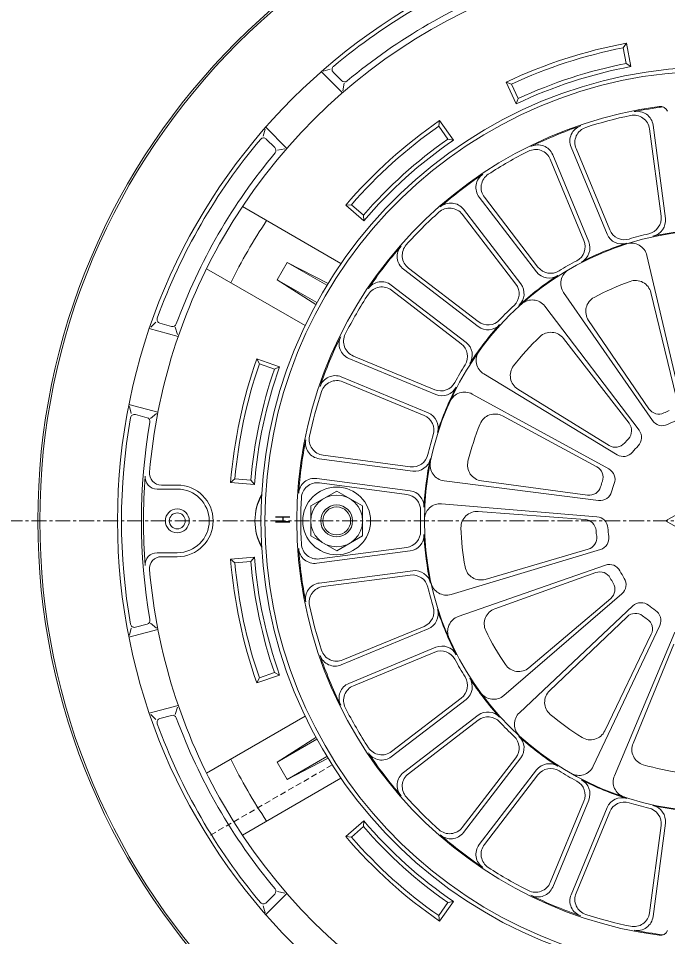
# Model space of a CAD drawing. Units: millimetres, scale not verified. Extents: x -1380 to 1380, y -955 to 955.
# Drawn here: x -625 to -462, y 120.5 to 351.1 of the extents above; entities that cross this region are included whole.
import ezdxf
from ezdxf.enums import TextEntityAlignment as Align

# ---------------------------------------------------------------- set-up
doc = ezdxf.new("R2010")
doc.units = ezdxf.units.MM
doc.header["$LTSCALE"] = 3
doc.linetypes.add('USER1', pattern=[2, 1.25, -0.25, 0.25, -0.25])
doc.linetypes.add('USER3', pattern=[0.75, 0.5, -0.25])
for name, color, linetype, lineweight in [('0-2_L-2', 7, 'Continuous', 18), ('0-4_L-5', 2, 'USER1', 18), ('0-5_L-3', 7, 'Continuous', 18), ('0-A_L-1a', 3, 'Continuous', 18), ('0-B_L-1b', 150, 'Continuous', 18)]:
    doc.layers.add(name, color=color, linetype=linetype, lineweight=lineweight)
doc.styles.add('ＭＳ ゴシック', font='')
doc.styles.get('ＭＳ ゴシック').set_extended_font_data('MS Gothic')

msp = doc.modelspace()

# ---------------------------------------------------------------- linework, layer by layer
at = {"layer": '0-2_L-2'}
msp.add_circle((-450.079, 224.897), 169.5, dxfattribs=at)
for start, end in [(0, 180), (180, 0)]:
    msp.add_arc((-450.079, 224.897), 170, start, end, dxfattribs=at)
at = {"layer": '0-4_L-5'}
msp.add_line((-197.93, 224.897), (-702.228, 224.897), dxfattribs=at)
at = {"layer": '0-5_L-3'}
msp.add_lwpolyline([(-551.579, 228.65), (-545.079, 232.402), (-538.579, 228.65), (-538.579, 221.144), (-545.079, 217.391), (-551.579, 221.144)], close=True, dxfattribs=at)
for radius in [8.5, 6.5, 4, 3.5]:
    msp.add_circle((-545.079, 224.897), radius, dxfattribs=at)
at = {"layer": '0-A_L-1a'}
for p, q in [((-463.683, 301.414), (-466.565, 323.305)), ((-462.596, 300.814), (-465.682, 324.259)), ((-477.198, 296.901), (-486.248, 318.749)), ((-476.557, 297.965), (-485.006, 318.364)), ((-481.818, 294.987), (-490.868, 316.835)), ((-483.024, 295.286), (-491.474, 315.685)), ((-494.91, 287.428), (-509.306, 306.19)), ((-494.566, 288.622), (-508.007, 306.139)), ((-498.877, 284.385), (-513.273, 303.146)), ((-500.119, 284.361), (-513.561, 301.878)), ((-467.216, 291.53), (-458.255, 253.457)), ((-509.544, 274.937), (-527.061, 288.378)), ((-509.567, 273.695), (-528.328, 288.091)), ((-512.611, 269.728), (-531.372, 284.124)), ((-513.805, 269.384), (-531.322, 282.825)), ((-488.131, 282.219), (-465.833, 250.083)), ((-459.853, 256.07), (-466.224, 282.218)), ((-492.837, 278.799), (-469.164, 247.663)), ((-466.706, 253.019), (-481.875, 275.25)), ((-471.688, 249.4), (-488.143, 270.696)), ((-520.17, 256.635), (-542.018, 265.685)), ((-520.469, 257.842), (-540.868, 266.291)), ((-522.083, 252.016), (-543.931, 261.066)), ((-508.156, 261.786), (-474.715, 241.498)), ((-523.147, 251.374), (-543.547, 259.824)), ((-511.065, 256.748), (-476.774, 237.932)), ((-476.707, 243.825), (-499.606, 257.964)), ((-479.786, 238.492), (-503.48, 251.255)), ((-525.996, 237.413), (-549.442, 240.5)), ((-526.597, 238.501), (-548.488, 241.383)), ((-526.649, 232.456), (-550.095, 235.543)), ((-527.511, 231.561), (-549.401, 234.443)), ((-518.139, 234.975), (-479.337, 230.042)), ((-482.103, 231.359), (-508.774, 234.961)), ((-518.747, 229.189), (-479.768, 225.947)), ((-482.747, 225.234), (-509.584, 227.256)), ((-526.649, 217.338), (-550.095, 214.251)), ((-527.511, 218.233), (-549.401, 215.351)), ((-516.354, 206.421), (-478.901, 217.697)), ((-481.963, 217.775), (-507.793, 210.218)), ((-525.996, 212.381), (-549.442, 209.294)), ((-514.556, 200.889), (-477.628, 213.781)), ((-526.597, 211.293), (-548.488, 208.411)), ((-480.06, 211.918), (-505.399, 202.849)), ((-503.11, 181.062), (-473.481, 206.597)), ((-476.31, 205.422), (-496.833, 188.012)), ((-499.217, 176.739), (-470.725, 203.537)), ((-472.189, 200.846), (-491.649, 182.255)), ((-523.147, 198.42), (-543.547, 189.97)), ((-480.696, 163.283), (-464.014, 198.661)), ((-522.083, 197.778), (-543.931, 188.728)), ((-466.121, 196.437), (-477.789, 172.185)), ((-475.381, 160.916), (-460.252, 196.986)), ((-460.495, 193.932), (-470.711, 169.034)), ((-520.17, 193.159), (-542.018, 184.109)), ((-520.469, 191.952), (-540.868, 183.503)), ((-512.611, 180.066), (-531.372, 165.67)), ((-513.805, 180.41), (-531.322, 166.969)), ((-509.567, 176.099), (-528.328, 161.703)), ((-509.544, 174.857), (-527.061, 161.416)), ((-500.119, 165.433), (-513.561, 147.916)), ((-498.877, 165.409), (-513.273, 146.648)), ((-494.91, 162.365), (-509.306, 143.604)), ((-494.566, 161.171), (-508.007, 143.654)), ((-483.024, 154.508), (-491.474, 134.109)), ((-481.818, 154.807), (-490.868, 132.958)), ((-477.198, 152.893), (-486.248, 131.045)), ((-476.557, 151.829), (-485.006, 131.43)), ((-463.683, 148.379), (-466.565, 126.489)), ((-462.596, 148.98), (-465.682, 125.534))]:
    msp.add_line(p, q, dxfattribs=at)
msp.add_lwpolyline([(-462.579, 224.897), (-450.079, 231.897), (-437.579, 224.897), (-450.079, 217.897)], close=True, dxfattribs=at)
msp.add_circle((-450.079, 224.897), 73, dxfattribs=at)
for centre, radius, start, end in [((-450.079, 224.897), 114, 93.07089, 266.92911), ((-450.079, 224.897), 113, 93.61565, 266.38435), ((-450.079, 224.897), 105, 97.68835, 262.31165), ((-450.079, 224.897), 104.759, 97.1633, 101.19874), ((-469.648, 323.737), 4, 7.5, 101.19874), ((-463.859, 326.971), 2, 23.26982, 97.68835), ((-450.079, 224.897), 104, 101.80122, 108.19878), ((-470.531, 322.783), 4, 7.5, 101.80122), ((-450.079, 224.897), 104.759, 108.80126, 116.19874), ((-482.553, 320.28), 4, 108.80126, 202.5), ((-481.311, 319.895), 4, 108.19878, 202.5), ((-494.563, 315.305), 4, 22.5, 116.19874), ((-450.079, 224.897), 104, 116.80122, 123.19878), ((-495.169, 314.155), 4, 22.5, 116.80122), ((-450.079, 224.897), 104.759, 123.80126, 131.19874), ((-506.133, 308.625), 4, 123.80126, 217.5), ((-504.834, 308.575), 4, 123.19878, 217.5), ((-516.447, 300.711), 4, 37.5, 131.19874), ((-450.079, 224.897), 104, 131.80122, 138.19878), ((-516.734, 299.443), 4, 37.5, 131.80122), ((-467.649, 300.892), 4, 283.01773, 7.5), ((-466.561, 300.291), 4, 282.33141, 7.5), ((-472.861, 299.496), 4, 202.5, 286.98227), ((-450.079, 224.897), 73.175, 92.66859, 102.33141), ((-486.719, 293.756), 4, 298.01773, 22.5), ((-473.503, 298.431), 4, 202.5, 287.66859), ((-450.079, 224.897), 74, 103.01773, 106.98227), ((-450.079, 224.897), 104.759, 138.80126, 146.19874), ((-525.893, 291.264), 4, 138.80126, 232.5), ((-524.626, 291.552), 4, 138.19878, 232.5), ((-485.513, 293.457), 4, 297.33141, 22.5), ((-450.079, 224.897), 73.175, 107.66859, 117.33141), ((-471.11, 290.614), 4, 13.24503, 107.7457), ((-491.393, 291.057), 4, 217.5, 301.98227), ((-450.079, 224.897), 74, 118.01773, 121.98227), ((-450.079, 224.897), 73.175, 122.66859, 132.33141), ((-491.737, 289.863), 4, 217.5, 302.66859), ((-484.844, 284.499), 4, 120.2543, 214.75497), ((-533.807, 280.951), 4, 52.5, 146.19874), ((-533.757, 279.651), 4, 52.5, 146.80122), ((-503.293, 281.926), 4, 313.01773, 37.5), ((-502.05, 281.95), 4, 312.33141, 37.5), ((-450.079, 224.897), 63.827, 109.56075, 118.43925), ((-470.11, 281.271), 4, 13.69203, 109.56075), ((-450.079, 224.897), 104, 146.80122, 153.19878), ((-450.079, 224.897), 74, 133.01773, 136.98227), ((-496.021, 276.378), 4, 37.24503, 131.7457), ((-478.571, 277.504), 4, 118.43925, 214.30797), ((-507.108, 278.11), 4, 232.5, 316.98227), ((-450.079, 224.897), 73.175, 137.66859, 147.33141), ((-507.132, 276.868), 4, 232.5, 317.66859), ((-491.308, 268.25), 4, 37.69203, 133.56075), ((-450.079, 224.897), 104.759, 153.80126, 161.19874), ((-540.487, 269.381), 4, 153.80126, 247.5), ((-539.337, 269.987), 4, 153.19878, 247.5), ((-450.079, 224.897), 63.827, 133.56075, 142.43925), ((-516.24, 266.21), 4, 328.01773, 52.5), ((-515.046, 266.554), 4, 327.33141, 52.5), ((-506.081, 265.206), 4, 144.2543, 238.75497), ((-450.079, 224.897), 74, 148.01773, 151.98227), ((-497.505, 261.368), 4, 142.43925, 238.30797), ((-545.462, 257.37), 4, 67.5, 161.19874), ((-545.077, 256.128), 4, 67.5, 161.80122), ((-518.938, 261.537), 4, 247.5, 331.98227), ((-518.639, 260.331), 4, 247.5, 332.66859), ((-450.079, 224.897), 73.175, 152.66859, 162.33141), ((-450.079, 224.897), 104, 161.80122, 168.19878), ((-512.989, 253.241), 4, 61.24503, 155.7457), ((-524.678, 247.679), 4, 343.01773, 67.5), ((-523.614, 248.32), 4, 342.33141, 67.5), ((-505.377, 247.733), 4, 61.69203, 157.56075), ((-464.228, 254.71), 3, 214.30797, 295.3871), ((-450.079, 224.897), 30, 112.6129, 115.3871), ((-450.079, 224.897), 63.827, 157.56075, 166.43925), ((-474.061, 247.565), 3, 316.6129, 37.69203), ((-463.368, 251.793), 3, 214.75497, 296.29321), ((-450.079, 224.897), 27, 111.70679, 116.29321), ((-471.553, 245.847), 3, 315.70679, 37.24503), ((-450.079, 224.897), 104.759, 168.80126, 176.19874), ((-548.92, 244.466), 4, 168.80126, 262.5), ((-547.966, 245.349), 4, 168.19878, 262.5), ((-450.079, 224.897), 74, 163.01773, 166.98227), ((-475.13, 246.378), 3, 238.30797, 319.3871), ((-450.079, 224.897), 30, 136.6129, 139.3871), ((-473.159, 244.063), 3, 238.75497, 320.29321), ((-450.079, 224.897), 27, 135.70679, 140.29321), ((-526.075, 242.467), 4, 262.5, 346.98227), ((-525.474, 241.379), 4, 262.5, 347.66859), ((-450.079, 224.897), 73.175, 167.66859, 177.33141), ((-508.239, 238.925), 4, 166.43925, 262.30797), ((-517.635, 238.943), 4, 168.2543, 262.75497), ((-481.208, 235.851), 3, 340.6129, 61.69203), ((-478.217, 235.302), 3, 339.70679, 61.24503), ((-550.617, 231.577), 4, 82.5, 176.19874), ((-549.924, 230.477), 4, 82.5, 176.80122), ((-481.702, 234.332), 3, 262.30797, 343.3871), ((-450.079, 224.897), 30, 160.6129, 163.3871), ((-450.079, 224.897), 27, 159.70679, 164.29321), ((-450.079, 224.897), 104, 176.80122, 183.19878), ((-528.033, 227.595), 4, 358.01773, 82.5), ((-527.171, 228.49), 4, 357.33141, 82.5), ((-478.959, 233.018), 3, 262.75497, 344.29321), ((-519.079, 225.203), 4, 85.24503, 179.7457), ((-450.079, 224.897), 74, 178.01773, 181.98227), ((-509.885, 223.267), 4, 85.69203, 181.56075), ((-482.972, 222.243), 3, 4.6129, 85.69203), ((-480.017, 222.957), 3, 3.70679, 85.24503), ((-528.033, 222.199), 4, 277.5, 1.98227), ((-527.171, 221.304), 4, 277.5, 2.66859), ((-450.079, 224.897), 73.175, 182.66859, 192.33141), ((-450.079, 224.897), 63.827, 181.56075, 190.43925), ((-450.079, 224.897), 30, 184.6129, 187.3871), ((-450.079, 224.897), 27, 183.70679, 188.29321), ((-549.924, 219.317), 4, 183.19878, 277.5), ((-482.805, 220.654), 3, 286.30797, 7.3871), ((-479.766, 220.57), 3, 286.75497, 8.29321), ((-550.617, 218.217), 4, 183.80126, 277.5), ((-450.079, 224.897), 104.759, 183.80126, 191.19874), ((-525.474, 208.415), 4, 12.33141, 97.5), ((-508.916, 214.057), 4, 190.43925, 286.30797), ((-476.64, 210.949), 3, 27.70679, 109.24503), ((-450.079, 224.897), 27, 207.70679, 212.29321), ((-526.075, 207.327), 4, 13.01773, 97.5), ((-479.049, 209.094), 3, 28.6129, 109.69203), ((-450.079, 224.897), 30, 208.6129, 211.3871), ((-475.439, 208.869), 3, 310.75497, 32.29321), ((-548.92, 205.328), 4, 97.5, 191.19874), ((-547.966, 204.445), 4, 97.5, 191.80122), ((-450.079, 224.897), 74, 193.01773, 196.98227), ((-517.507, 210.252), 4, 192.2543, 286.75497), ((-478.25, 207.71), 3, 310.30797, 31.3871), ((-450.079, 224.897), 104, 191.80122, 198.19878), ((-524.678, 202.115), 4, 292.5, 16.98227), ((-468.67, 201.351), 3, 51.70679, 133.24503), ((-450.079, 224.897), 27, 231.70679, 236.29321), ((-523.614, 201.473), 4, 292.5, 17.66859), ((-450.079, 224.897), 73.175, 197.66859, 207.33141), ((-513.238, 197.112), 4, 109.24503, 203.7457), ((-504.051, 199.083), 4, 109.69203, 205.56075), ((-470.117, 198.677), 3, 52.6129, 133.69203), ((-450.079, 224.897), 30, 232.6129, 235.3871), ((-466.728, 199.94), 3, 334.75497, 56.29321), ((-468.824, 197.738), 3, 334.30797, 55.3871), ((-450.079, 224.897), 63.827, 205.56075, 214.43925), ((-545.077, 193.665), 4, 198.19878, 292.5), ((-518.938, 188.257), 4, 28.01773, 112.5), ((-518.639, 189.463), 4, 27.33141, 112.5), ((-545.462, 192.424), 4, 198.80126, 292.5), ((-450.079, 224.897), 104.759, 198.80126, 206.19874), ((-450.079, 224.897), 74, 208.01773, 211.98227), ((-499.421, 191.063), 4, 214.43925, 310.30797), ((-516.24, 183.584), 4, 307.5, 31.98227), ((-515.046, 183.239), 4, 307.5, 32.66859), ((-450.079, 224.897), 73.175, 212.66859, 222.33141), ((-540.487, 180.413), 4, 112.5, 206.19874), ((-539.337, 179.807), 4, 112.5, 206.80122), ((-488.886, 179.363), 4, 133.69203, 229.56075), ((-505.721, 184.092), 4, 216.2543, 310.75497), ((-450.079, 224.897), 104, 206.80122, 213.19878), ((-507.132, 172.926), 4, 42.33141, 127.5), ((-507.108, 171.683), 4, 43.01773, 127.5), ((-496.477, 173.825), 4, 133.24503, 227.7457), ((-450.079, 224.897), 63.827, 229.56075, 238.43925), ((-450.079, 224.897), 74, 223.01773, 226.98227), ((-503.293, 167.868), 4, 322.5, 46.98227), ((-502.05, 167.844), 4, 322.5, 47.66859), ((-450.079, 224.897), 73.175, 227.66859, 237.33141), ((-481.393, 173.919), 4, 238.43925, 334.30797), ((-467.01, 167.515), 4, 157.69203, 253.56075), ((-533.807, 168.843), 4, 213.80126, 307.5), ((-450.079, 224.897), 104.759, 213.80126, 221.19874), ((-533.757, 170.142), 4, 213.19878, 307.5), ((-491.737, 159.93), 4, 57.33141, 142.5), ((-525.893, 158.53), 4, 127.5, 221.19874), ((-524.626, 158.242), 4, 127.5, 221.80122), ((-491.393, 158.736), 4, 58.01773, 142.5), ((-450.079, 224.897), 74, 238.01773, 241.98227), ((-484.314, 164.989), 4, 240.2543, 334.75497), ((-450.079, 224.897), 63.827, 253.56075, 262.43925), ((-486.719, 156.038), 4, 337.5, 61.98227), ((-450.079, 224.897), 73.175, 242.66859, 252.33141), ((-485.513, 156.337), 4, 337.5, 62.66859), ((-471.693, 159.369), 4, 157.24503, 251.7457), ((-450.079, 224.897), 104, 221.80122, 228.19878), ((-473.503, 151.362), 4, 72.33141, 157.5), ((-472.861, 150.298), 4, 73.01773, 157.5), ((-450.079, 224.897), 74, 253.01773, 256.98227), ((-467.649, 148.901), 4, 352.5, 76.98227), ((-466.561, 149.502), 4, 352.5, 77.66859), ((-450.079, 224.897), 73.175, 257.66859, 267.33141), ((-516.734, 150.351), 4, 228.19878, 322.5), ((-516.447, 149.083), 4, 228.80126, 322.5), ((-450.079, 224.897), 104.759, 228.80126, 236.19874), ((-506.133, 141.169), 4, 142.5, 236.19874), ((-504.834, 141.219), 4, 142.5, 236.80122), ((-450.079, 224.897), 104, 236.80122, 243.19878), ((-495.169, 135.639), 4, 243.19878, 337.5), ((-494.563, 134.489), 4, 243.80126, 337.5), ((-481.311, 129.899), 4, 157.5, 251.80122), ((-450.079, 224.897), 104.759, 243.80126, 251.19874), ((-482.553, 129.514), 4, 157.5, 251.19874), ((-450.079, 224.897), 104, 251.80122, 258.19878), ((-470.531, 127.011), 4, 258.19878, 352.5), ((-469.648, 126.056), 4, 258.80126, 352.5), ((-450.079, 224.897), 104.759, 258.80126, 262.8367), ((-463.859, 122.823), 2, 262.31165, 336.73018)]:
    msp.add_arc(centre, radius, start, end, dxfattribs=at)
at = {"layer": '0-B_L-1b'}
for p, q in [((-472.376, 344.842), (-473.167, 343.674)), ((-472.404, 339.747), (-473.167, 343.674)), ((-471.231, 338.952), (-472.376, 344.842)), ((-472.404, 339.747), (-471.231, 338.952)), ((-543.621, 332.397), (-548.936, 337.713)), ((-546.715, 338.321), (-548.454, 337.845)), ((-543.817, 335.422), (-545.946, 337.551)), ((-543.168, 334.773), (-543.527, 332.888)), ((-501.216, 334.56), (-502.543, 335.04)), ((-502.543, 335.04), (-500.008, 329.602)), ((-501.216, 334.56), (-499.526, 330.935)), ((-499.526, 330.935), (-500.008, 329.602)), ((-519.482, 324.014), (-519.234, 325.404)), ((-519.234, 325.404), (-515.793, 320.489)), ((-563.503, 321.533), (-563.027, 323.271)), ((-557.58, 318.438), (-562.895, 323.753)), ((-519.482, 324.014), (-517.188, 320.738)), ((-560.604, 318.634), (-562.734, 320.764)), ((-517.188, 320.738), (-515.793, 320.489)), ((-559.956, 317.986), (-558.071, 318.345)), ((-543.998, 289.513), (-568.741, 303.798)), ((-542.807, 304.179), (-541.399, 304.28)), ((-538.278, 300.242), (-542.807, 304.179)), ((-538.38, 301.656), (-541.399, 304.28)), ((-538.38, 301.656), (-538.278, 300.242)), ((-547.533, 284.048), (-557.486, 289.795)), ((-547.253, 284.506), (-557.486, 289.795)), ((-552.998, 273.925), (-577.741, 288.21)), ((-550.033, 279.718), (-559.986, 285.465)), ((-590.48, 274.807), (-591.748, 273.525)), ((-586.521, 273.746), (-589.43, 274.525)), ((-584.838, 271.224), (-592.1, 273.17)), ((-585.635, 273.508), (-585.003, 271.696)), ((-565.103, 265.56), (-564.487, 264.291)), ((-559.43, 263.607), (-565.103, 265.56)), ((-560.705, 262.988), (-564.487, 264.291)), ((-560.705, 262.988), (-559.43, 263.607)), ((-589.948, 252.156), (-597.209, 254.101)), ((-596.625, 251.874), (-597.082, 253.618)), ((-592.665, 250.813), (-595.574, 251.593)), ((-591.779, 250.576), (-590.326, 251.829)), ((-570.619, 235.443), (-571.698, 234.533)), ((-570.619, 235.443), (-566.634, 235.094)), ((-585.079, 232.897), (-590.148, 232.897)), ((-585.079, 233.897), (-589.062, 233.897)), ((-571.698, 234.533), (-565.721, 234.01)), ((-566.634, 235.094), (-565.721, 234.01)), ((-585.079, 216.897), (-590.148, 216.897)), ((-585.079, 215.897), (-589.062, 215.897)), ((-571.698, 215.26), (-565.721, 215.783)), ((-570.619, 214.351), (-571.698, 215.26)), ((-570.619, 214.351), (-566.634, 214.7)), ((-566.634, 214.7), (-565.721, 215.783)), ((-592.665, 198.98), (-595.574, 198.201)), ((-591.779, 199.218), (-590.326, 197.965)), ((-589.948, 197.638), (-597.209, 195.692)), ((-596.625, 197.919), (-597.082, 196.176)), ((-560.705, 186.805), (-564.487, 185.503)), ((-560.705, 186.805), (-559.43, 186.187)), ((-559.43, 186.187), (-565.103, 184.233)), ((-565.103, 184.233), (-564.487, 185.503)), ((-584.838, 178.57), (-592.1, 176.624)), ((-585.635, 176.286), (-585.003, 178.097)), ((-590.48, 174.987), (-591.748, 176.268)), ((-586.521, 176.048), (-589.43, 175.269)), ((-552.998, 175.869), (-577.741, 161.584)), ((-550.033, 170.076), (-559.986, 164.329)), ((-547.533, 165.746), (-557.486, 159.999)), ((-547.253, 165.288), (-557.486, 159.999)), ((-543.998, 160.281), (-568.741, 145.995)), ((-538.278, 149.552), (-542.807, 145.615)), ((-538.38, 148.138), (-541.399, 145.514)), ((-538.38, 148.138), (-538.278, 149.552)), ((-542.807, 145.615), (-541.399, 145.514)), ((-559.956, 131.808), (-558.071, 131.449)), ((-557.58, 131.356), (-562.895, 126.04)), ((-560.604, 131.16), (-562.734, 129.03)), ((-519.234, 124.39), (-515.793, 129.305)), ((-517.188, 129.056), (-515.793, 129.305)), ((-563.503, 128.261), (-563.027, 126.523)), ((-519.482, 125.78), (-517.188, 129.056)), ((-519.482, 125.78), (-519.234, 124.39))]:
    msp.add_line(p, q, dxfattribs=at)
at = {"layer": '0-B_L-1b', "linetype": 'USER3'}
msp.add_line((-546.211, 163.622), (-577.411, 145.608), dxfattribs=at)
at = {"layer": '0-B_L-1b'}
for points in [[(-550.289, 279.247), (-559.986, 285.465), (-557.486, 289.795)], [(-550.289, 170.546), (-559.986, 164.329), (-557.486, 159.999)]]:
    msp.add_lwpolyline(points, dxfattribs=at)
for centre, radius in [((-450.079, 224.897), 150), ((-585.079, 224.897), 3), ((-585.079, 224.897), 2)]:
    msp.add_circle(centre, radius, dxfattribs=at)
for centre, radius, start, end in [((-450.079, 224.897), 142.5, 90, 150), ((-449.829, 224.464), 149.5, 110.02222, 129.97778), ((-449.829, 224.464), 144.5, 110.12605, 129.87395), ((-450.079, 224.897), 122, 100.53036, 115.46964), ((-450.079, 224.897), 121, 101, 115), ((-545.239, 338.259), 1, 129.97778, 225), ((-450.079, 224.897), 116, 100.50606, 115.49394), ((-450.079, 224.897), 117, 101, 115), ((-543.11, 336.129), 1, 225, 309.87395), ((-450.079, 224.897), 122, 124.53036, 139.46964), ((-450.079, 224.897), 121, 125, 139), ((-449.646, 224.647), 149.5, 140.02222, 159.97778), ((-563.441, 320.057), 1, 45, 140.02222), ((-450.079, 224.897), 117, 125, 139), ((-561.311, 317.927), 1, 320.12605, 45), ((-450.079, 224.897), 116, 124.50606, 139.49394), ((-449.646, 224.647), 144.5, 140.12605, 159.87395), ((-450.079, 224.897), 135.486, 146.19119, 153.80881), ((-450.079, 224.897), 142.5, 150, 175.06523), ((-589.171, 275.491), 1, 159.97778, 255), ((-586.262, 274.712), 1, 255, 339.87395), ((-450.079, 224.897), 122, 160.53036, 175.46964), ((-450.079, 224.897), 121, 161, 175), ((-450.079, 224.897), 117, 161, 175), ((-450.079, 224.897), 116, 160.50606, 175.49394), ((-595.833, 250.627), 1, 75, 170.02222), ((-449.579, 224.897), 149.5, 170.02222, 189.97778), ((-449.579, 224.897), 144.5, 170.12605, 189.87395), ((-592.924, 249.847), 1, 350.12605, 75), ((-450.079, 224.897), 143.5, 175.50961, 184.49039), ((-590.148, 235.897), 3, 175.50961, 270), ((-589.062, 236.897), 3, 175.06523, 270), ((-585.079, 224.897), 9, 270, 90), ((-585.079, 224.897), 8, 270, 90), ((-551.597, 224.897), 14, 151.34108, 208.65892), ((-552.597, 224.897), 13, 150.38359, 209.61641), ((-590.148, 213.897), 3, 90, 184.49039), ((-589.062, 212.897), 3, 90, 184.93477), ((-450.079, 224.897), 122, 184.53036, 199.46964), ((-450.079, 224.897), 117, 185, 199), ((-450.079, 224.897), 116, 184.50606, 199.49394), ((-450.079, 224.897), 142.5, 184.93477, 210), ((-450.079, 224.897), 121, 185, 199), ((-595.833, 199.167), 1, 189.97778, 285), ((-592.924, 199.946), 1, 285, 9.87395), ((-589.171, 174.303), 1, 105, 200.02222), ((-586.262, 175.082), 1, 20.12605, 105), ((-449.646, 225.147), 144.5, 200.12605, 219.87395), ((-449.646, 225.147), 149.5, 200.02222, 219.97778), ((-450.079, 224.897), 135.486, 206.19119, 213.80881), ((-450.079, 224.897), 142.5, 210, 270), ((-450.079, 224.897), 117, 221, 235), ((-450.079, 224.897), 116, 220.50606, 235.49394), ((-450.079, 224.897), 122, 220.53036, 235.46964), ((-450.079, 224.897), 121, 221, 235), ((-561.311, 131.867), 1, 315, 39.87395), ((-563.441, 129.737), 1, 219.97778, 315)]:
    msp.add_arc(centre, radius, start, end, dxfattribs=at)

# ---------------------------------------------------------------- texts
at = {"layer": '0-A_L-1a', "color": 7, "style": 'ＭＳ ゴシック', "width": 0.85}
msp.add_text('H', height=3.666, rotation=270, dxfattribs=at).set_placement((-561.579, 226.314), align=Align.BOTTOM_LEFT)

doc.saveas('drawing.dxf')
